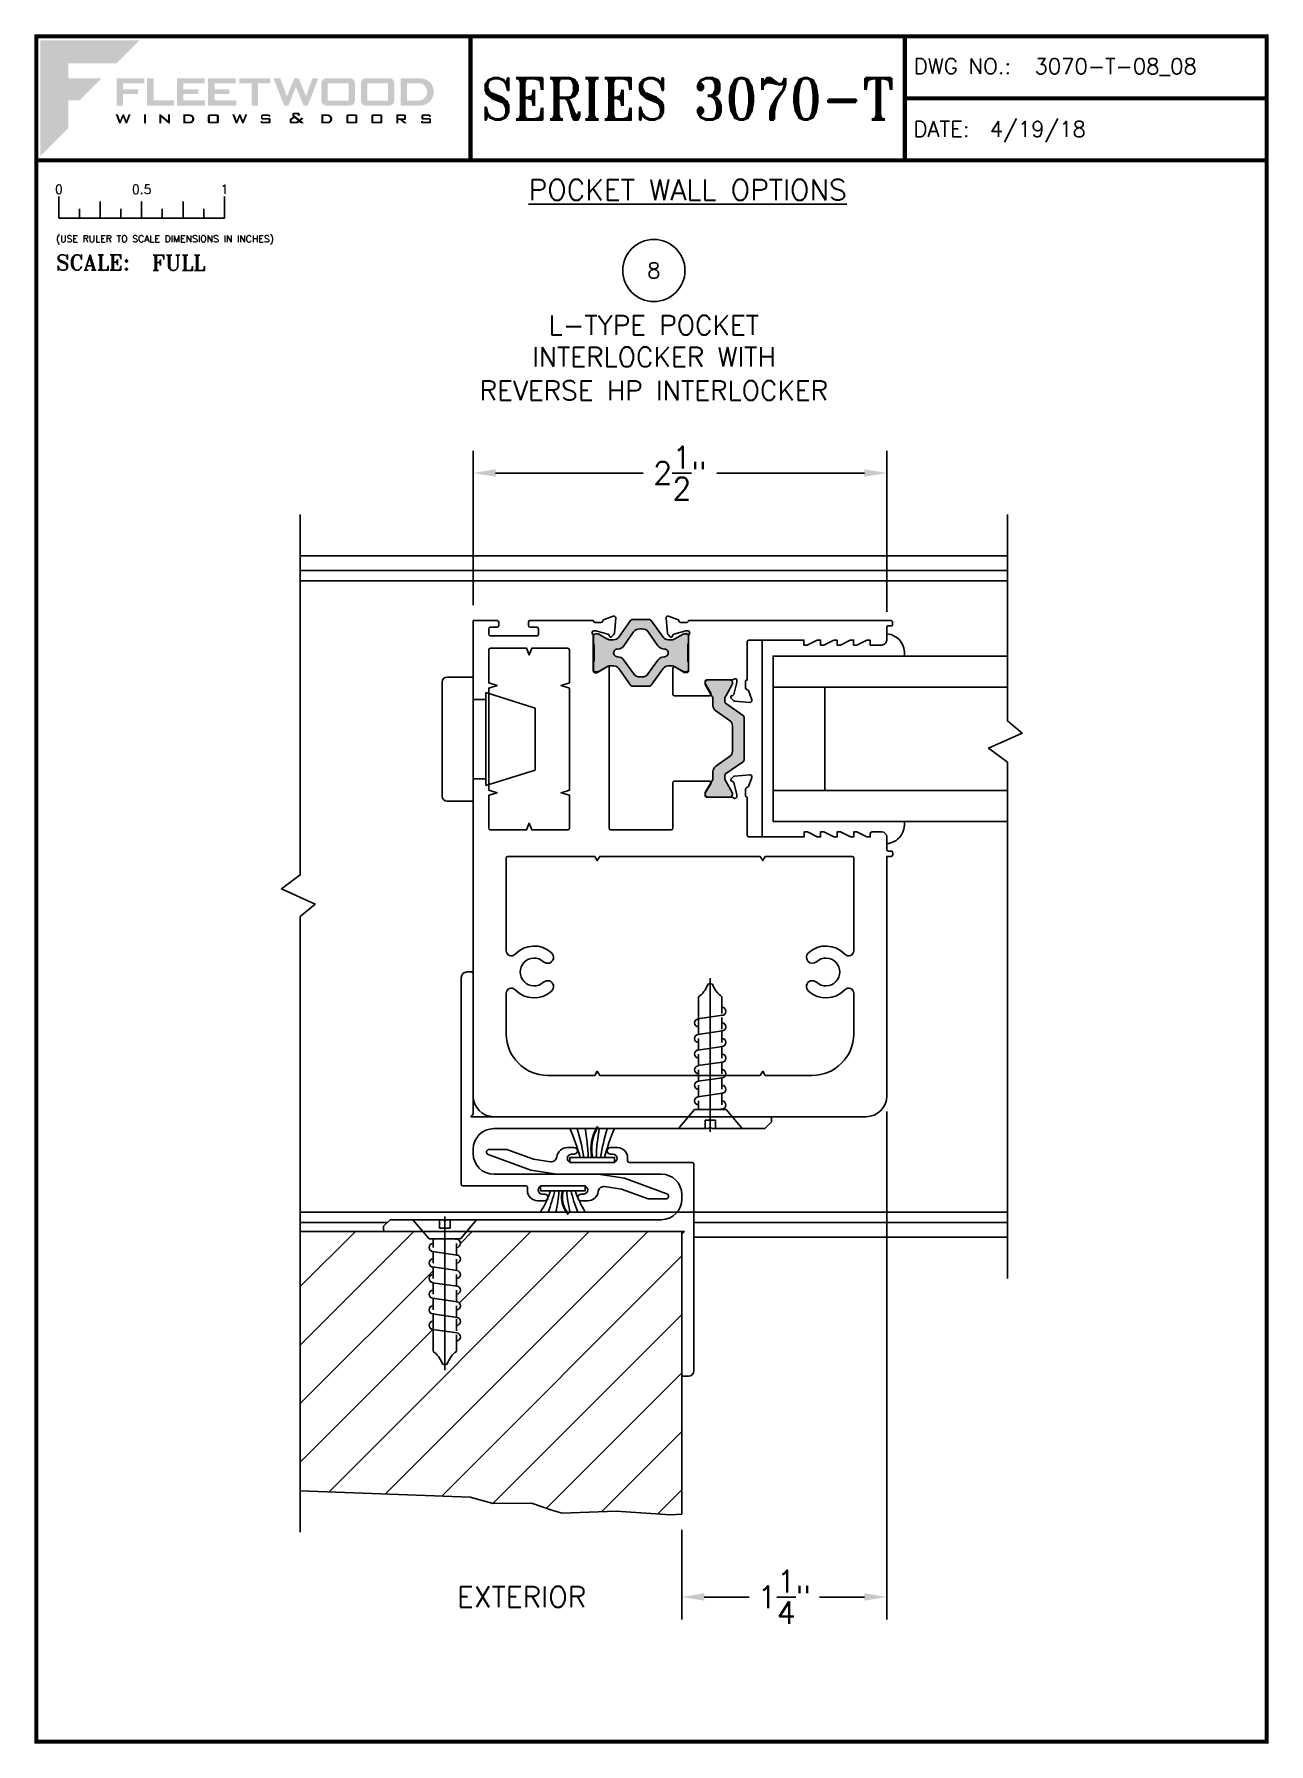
# Paper-space layout 'DETAIL 8' of a CAD drawing. Extents: x 0.3 to 7.8, y 0.1 to 10.4.
# The model-space entities are those that its viewports show. They can reach past a viewport. Long polylines and large blocks are cut down to what shows.
import ezdxf
from ezdxf.enums import TextEntityAlignment as Align

# ---------------------------------------------------------------- set-up
doc = ezdxf.new("R2010")
doc.units = 0
doc.header["$LTSCALE"] = 0.25
doc.header["$MEASUREMENT"] = 0
doc.layers.get('0').update_dxf_attribs({"linetype": 'CONTINUOUS'})
doc.layers.get('DEFPOINTS').update_dxf_attribs({"color": 1, "linetype": 'CONTINUOUS'})
for name, color, linetype in [('ALUM-RED', 1, 'CONTINUOUS'), ('DIM', 7, 'CONTINUOUS'), ('FRAME', 1, 'CONTINUOUS'), ('GLASS-VINYL', 7, 'CONTINUOUS'), ('I-STRUT', 7, 'CONTINUOUS'), ('MISC', 7, 'CONTINUOUS'), ('SEAL', 7, 'CONTINUOUS'), ('SILL-PAN', 7, 'CONTINUOUS'), ('TITLE-BLOCK', 7, 'CONTINUOUS'), ('VENT', 5, 'CONTINUOUS')]:
    doc.layers.add(name, color=color, linetype=linetype)
doc.layers.add('VP', color=40, linetype='CONTINUOUS', plot=False)
doc.layers.get('VP').off()
doc.styles.add('ROMANS', font='romans')
doc.styles.add('ROMANT', font='romant')
doc.styles.add('SIMPLEX-094', font='simplex.shx', dxfattribs={"height": 0.094})
doc.styles.get("Standard").update_dxf_attribs({"font": 'simplex.shx'})
doc.dimstyles.new('FULL SCALE', dxfattribs={"dimscale": 0.75, "dimtxt": 0.18, "dimasz": 0.18, "dimexe": 0.18, "dimexo": 0.125, "dimgap": 0.09, "dimtad": 0, "dimtih": 1, "dimtoh": 1, "dimdec": 4, "dimzin": 0, "dimdsep": 46, "dimlunit": 4, "dimtxsty": 'Standard', "dimcen": 0.09, "dimadec": 0, "dimazin": 0, "dimtfac": 1, "dimtdec": 4, "dimtofl": 0, "dimtmove": 0, "dimatfit": 3, "dimfxl": 0, "dimtolj": 1, "dimtzin": 0, "dimarcsym": 0})

# ---------------------------------------------------------------- blocks, each defined once
blk = doc.blocks.new('Fleetwood_Logo_6-10-15')
h = blk.add_hatch(color=154)
h.dxf.hatch_style = 1
h.paths.add_polyline_path([(0.2526, -0.0017), (0.0019, -0.0017), (0.0019, -0.2942), (0.0725, -0.2236), (0.0725, -0.1535), (0.1007, -0.1535), (0.1567, -0.0976), (0.0725, -0.0976), (0.0725, -0.0596), (0.1946, -0.0596)])
h = blk.add_hatch(color=251)
h.dxf.hatch_style = 1
h.paths.add_polyline_path([(0.2487, -0.1256), (0.2112, -0.1256), (0.2112, -0.1102), (0.2647, -0.1102), (0.2647, -0.0976), (0.1946, -0.0976), (0.1946, -0.1667), (0.2112, -0.1667), (0.2112, -0.1377), (0.2487, -0.1377)])
h = blk.add_hatch(color=251)
h.dxf.hatch_style = 1
h.paths.add_polyline_path([(0.2886, -0.0976), (0.272, -0.0976), (0.272, -0.1667), (0.3401, -0.1667), (0.3401, -0.1535), (0.2886, -0.1535)])
h = blk.add_hatch(color=251)
h.dxf.hatch_style = 1
h.paths.add_polyline_path([(0.4175, -0.0976), (0.3474, -0.0976), (0.3474, -0.1667), (0.4185, -0.1667), (0.4185, -0.1534), (0.364, -0.1534), (0.364, -0.1377), (0.4015, -0.1377), (0.4015, -0.1256), (0.364, -0.1256), (0.364, -0.1102), (0.4175, -0.1102)])
h = blk.add_hatch(color=251)
h.dxf.hatch_style = 1
h.paths.add_polyline_path([(0.4965, -0.0976), (0.4264, -0.0976), (0.4264, -0.1667), (0.4975, -0.1667), (0.4975, -0.1534), (0.443, -0.1534), (0.443, -0.1377), (0.4804, -0.1377), (0.4804, -0.1256), (0.443, -0.1256), (0.443, -0.1102), (0.4965, -0.1102)])
h = blk.add_hatch(color=251)
h.dxf.hatch_style = 1
h.paths.add_polyline_path([(0.5842, -0.0976), (0.5054, -0.0976), (0.5054, -0.1102), (0.5365, -0.1102), (0.5365, -0.1667), (0.5531, -0.1667), (0.5531, -0.1102), (0.5842, -0.1102)])
h = blk.add_hatch(color=251)
h.dxf.hatch_style = 1
h.paths.add_polyline_path([(0.6089, -0.0976), (0.5921, -0.0976), (0.6188, -0.1667), (0.63, -0.1667), (0.6489, -0.1192), (0.6679, -0.1667), (0.6789, -0.1667), (0.7056, -0.0976), (0.6908, -0.0976), (0.6742, -0.1433), (0.6558, -0.0976), (0.6446, -0.0976), (0.6261, -0.1433)])
h = blk.add_hatch(color=251)
h.dxf.hatch_style = 1
h.paths.add_polyline_path([(0.7853, -0.0976), (0.726, -0.0976, 0.414214), (0.7133, -0.1102), (0.7133, -0.154, 0.414214), (0.726, -0.1667), (0.7853, -0.1667, 0.414214), (0.798, -0.154), (0.798, -0.1102, 0.414214)])
h.paths.add_polyline_path([(0.7819, -0.1102), (0.7819, -0.154), (0.7294, -0.154), (0.7294, -0.1102)], flags=16)
h = blk.add_hatch(color=251)
h.dxf.hatch_style = 1
h.paths.add_polyline_path([(0.8856, -0.0976), (0.8262, -0.0976, 0.414214), (0.8136, -0.1102), (0.8136, -0.154, 0.414214), (0.8262, -0.1667), (0.8856, -0.1667, 0.414214), (0.8982, -0.154), (0.8982, -0.1102, 0.414214)])
h.paths.add_polyline_path([(0.8822, -0.1102), (0.8822, -0.154), (0.8296, -0.154), (0.8296, -0.1102)], flags=16)
h = blk.add_hatch(color=251)
h.dxf.hatch_style = 1
h.paths.add_polyline_path([(0.9632, -0.0976), (0.914, -0.0976), (0.914, -0.1667), (0.9632, -0.1667, 1)])
h.paths.add_polyline_path([(0.9301, -0.1102), (0.9593, -0.1102, -1), (0.9593, -0.154), (0.9301, -0.154)], flags=16)
h = blk.add_hatch(color=7)
h.dxf.hatch_style = 1
h.paths.add_polyline_path([(0.2301, -0.1891), (0.2251, -0.1891), (0.2196, -0.2043), (0.2134, -0.1891), (0.2097, -0.1891), (0.2035, -0.2043), (0.1978, -0.1891), (0.1922, -0.1891), (0.2011, -0.2121), (0.2048, -0.2121), (0.2112, -0.1963), (0.2175, -0.2121), (0.2212, -0.2121)])
h = blk.add_hatch(color=7)
h.dxf.hatch_style = 1
h.paths.add_polyline_path([(0.2691, -0.1891), (0.2637, -0.1891), (0.2637, -0.2118), (0.2637, -0.2121), (0.2691, -0.2121)])
h = blk.add_hatch(color=7)
h.dxf.hatch_style = 1
h.paths.add_polyline_path([(0.3077, -0.1964), (0.3259, -0.2121), (0.3298, -0.2121), (0.3298, -0.1891), (0.325, -0.1891), (0.325, -0.2047), (0.3067, -0.1891), (0.3029, -0.1891), (0.3029, -0.2121), (0.3077, -0.2121)])
h = blk.add_hatch(color=7)
h.dxf.hatch_style = 1
h.paths.add_polyline_path([(0.3801, -0.1891), (0.3637, -0.1891), (0.3637, -0.2121), (0.3801, -0.2121, 1)])
h.paths.add_polyline_path([(0.3691, -0.2079), (0.3691, -0.1933), (0.3788, -0.1933, -1), (0.3788, -0.2079)], flags=16)
h = blk.add_hatch(color=7)
h.dxf.hatch_style = 1
h.paths.add_polyline_path([(0.4537, -0.2079), (0.4537, -0.1933, 0.414214), (0.4495, -0.1891), (0.4297, -0.1891, 0.414214), (0.4255, -0.1933), (0.4255, -0.2079, 0.414214), (0.4297, -0.2121), (0.4495, -0.2121, 0.414214)])
h.paths.add_polyline_path([(0.4308, -0.2079), (0.4308, -0.1933), (0.4484, -0.1933), (0.4484, -0.2079)], flags=16)
h = blk.add_hatch(color=7)
h.dxf.hatch_style = 1
h.paths.add_polyline_path([(0.5253, -0.1891), (0.5203, -0.1891), (0.5148, -0.2043), (0.5087, -0.1891), (0.5049, -0.1891), (0.4988, -0.2043), (0.493, -0.1891), (0.4874, -0.1891), (0.4963, -0.2121), (0.5001, -0.2121), (0.5064, -0.1963), (0.5127, -0.2121), (0.5164, -0.2121)])
h = blk.add_hatch(color=7)
h.dxf.hatch_style = 1
h.paths.add_polyline_path([(0.5801, -0.1891), (0.5643, -0.1891, 0.414214), (0.56, -0.1933), (0.56, -0.1981, 0.414214), (0.5643, -0.2024), (0.58, -0.2024), (0.58, -0.2078), (0.5637, -0.2078), (0.5637, -0.2052), (0.5591, -0.2062), (0.5591, -0.2078, 0.414214), (0.5634, -0.2121), (0.5805, -0.2121, 0.414214), (0.5848, -0.2078), (0.5848, -0.2024, 0.414214), (0.5805, -0.1982), (0.5648, -0.1982), (0.5648, -0.193), (0.5798, -0.193), (0.5798, -0.1958), (0.5843, -0.1948), (0.5843, -0.1933, 0.414214)])
h = blk.add_hatch(color=7)
h.dxf.hatch_style = 1
h.paths.add_polyline_path([(0.645, -0.1913, -0.222262), (0.6447, -0.1906), (0.6447, -0.1892), (0.6535, -0.1892), (0.6535, -0.193), (0.6587, -0.1918), (0.6587, -0.189, 0.414214), (0.6544, -0.1847), (0.6437, -0.1847, 0.414214), (0.6394, -0.189), (0.6394, -0.1922, 0.222262), (0.6407, -0.1948), (0.6415, -0.1955), (0.6345, -0.1998, 0.260684), (0.6329, -0.2027), (0.6329, -0.2078, 0.414214), (0.6372, -0.2121), (0.6514, -0.2121, 0.17577), (0.6536, -0.2113), (0.657, -0.2085), (0.6614, -0.2121), (0.6699, -0.2121), (0.6613, -0.2049), (0.6676, -0.1997), (0.6637, -0.1964), (0.6574, -0.2017)])
h.paths.add_polyline_path([(0.6532, -0.2052), (0.6509, -0.2072, -0.17577), (0.6502, -0.2074), (0.6382, -0.2074), (0.6382, -0.2033, -0.260684), (0.6387, -0.2025), (0.6451, -0.1985)], flags=16)
h = blk.add_hatch(color=7)
h.dxf.hatch_style = 1
h.paths.add_polyline_path([(0.7294, -0.1891), (0.713, -0.1891), (0.713, -0.2121), (0.7294, -0.2121, 1)])
h.paths.add_polyline_path([(0.7184, -0.2079), (0.7184, -0.1933), (0.7281, -0.1933, -1), (0.7281, -0.2079)], flags=16)
h = blk.add_hatch(color=7)
h.dxf.hatch_style = 1
h.paths.add_polyline_path([(0.8045, -0.2079), (0.8045, -0.1933, 0.414214), (0.8003, -0.1891), (0.7805, -0.1891, 0.414214), (0.7763, -0.1933), (0.7763, -0.2079, 0.414214), (0.7805, -0.2121), (0.8003, -0.2121, 0.414214)])
h.paths.add_polyline_path([(0.7816, -0.2079), (0.7816, -0.1933), (0.7992, -0.1933), (0.7992, -0.2079)], flags=16)
h = blk.add_hatch(color=7)
h.dxf.hatch_style = 1
h.paths.add_polyline_path([(0.8678, -0.2079), (0.8678, -0.1933, 0.414214), (0.8636, -0.1891), (0.8438, -0.1891, 0.414214), (0.8396, -0.1933), (0.8396, -0.2079, 0.414214), (0.8438, -0.2121), (0.8636, -0.2121, 0.414214)])
h.paths.add_polyline_path([(0.8449, -0.2079), (0.8449, -0.1933), (0.8624, -0.1933), (0.8624, -0.2079)], flags=16)
h = blk.add_hatch(color=7)
h.dxf.hatch_style = 1
h.paths.add_polyline_path([(0.9277, -0.1993), (0.9277, -0.1933, 0.414214), (0.9235, -0.1891), (0.9028, -0.1891), (0.9028, -0.2121), (0.9082, -0.2121), (0.9082, -0.2035), (0.9131, -0.2035), (0.9224, -0.2121), (0.9303, -0.2121), (0.9197, -0.2035), (0.9235, -0.2035, 0.414214)])
h.paths.add_polyline_path([(0.9082, -0.1993), (0.9082, -0.1933), (0.9214, -0.1933, -0.414214), (0.9224, -0.1943), (0.9224, -0.1983, -0.414214), (0.9214, -0.1993)], flags=16)
h = blk.add_hatch(color=7)
h.dxf.hatch_style = 1
h.paths.add_polyline_path([(0.9867, -0.1982), (0.971, -0.1982), (0.971, -0.193), (0.9859, -0.193), (0.9859, -0.1958), (0.9905, -0.1948), (0.9905, -0.1933, 0.414214), (0.9863, -0.1891), (0.9705, -0.1891, 0.414214), (0.9662, -0.1933), (0.9662, -0.1981, 0.414214), (0.9705, -0.2024), (0.9862, -0.2024), (0.9862, -0.2078), (0.9699, -0.2078), (0.9699, -0.2052), (0.9653, -0.2062), (0.9653, -0.2078, 0.414214), (0.9696, -0.2121), (0.9867, -0.2121, 0.414214), (0.991, -0.2078), (0.991, -0.2024, 0.414214)])
blk = doc.blocks.new('A-SIZE_P')
at = {"const_width": 0.025}
blk.add_lwpolyline([(0.313, 0.125), (7.751, 0.125), (7.751, 10.437), (0.313, 10.437)], close=True, dxfattribs=at)
for points in [[(2.938, 10.437), (2.938, 9.687)], [(5.563, 10.437), (5.563, 9.687)], [(5.563, 10.062), (7.751, 10.062)], [(0.313, 9.687), (7.751, 9.687)]]:
    blk.add_lwpolyline(points, dxfattribs=at)
at = {"xscale": 2.387023416083395, "yscale": 2.387023416083395, "zscale": 2.387023416083395}
blk.add_blockref('Fleetwood_Logo_6-10-15', (0.334, 10.416), dxfattribs=at)
for s, style, p in [('DWG NO.:', 'SIMPLEX-094', (5.617, 10.209)), ('DATE:', 'SIMPLEX-094', (5.616, 9.829)), ('SCALE:', 'ROMANT', (0.433, 9.022))]:
    blk.add_text(s, height=0.094, dxfattribs=dict(style=style)).set_placement(p)
for tag, p, style in [('DWG_NO', (6.346, 10.209), 'SIMPLEX-094'), ('DATE', (6.077, 9.829), 'SIMPLEX-094'), ('SCALE', (1.011, 9.02), 'ROMANT')]:
    blk.add_attdef(tag, p, '', height=0.094, dxfattribs=dict(style=style))
for tag, height, style, width, p, p2 in [('DWG_NO_F', 0.094, 'SIMPLEX-094', 1.745692, (6.347, 10.209), (7.683, 10.209)), ('PRODUCT', 0.25, 'ROMANT', 1.390728, (3.001, 9.934), (5.5, 9.934))]:
    blk.add_attdef(tag, text='', height=height, dxfattribs=dict(style=style, width=width)).set_placement(p, p2, align=Align.FIT)
blk = doc.blocks.new('sectball')
blk.add_circle((0, 0), 0.125)
blk.add_attdef('NO', text='', height=0.062).set_placement((0, 0), align=Align.MIDDLE_CENTER)
for tag, p in [('LINE1', (0, -0.2588)), ('LINE2', (0, -0.3864)), ('LINE3', (0, -0.5214))]:
    blk.add_attdef(tag, text='', height=0.078).set_placement(p, align=Align.CENTER)
blk = doc.blocks.new('Full')
for p, q in [((0.137, -0.219), (0.137, -0.35)), ((0.262, -0.294), (0.262, -0.35)), ((0.387, -0.249), (0.387, -0.35)), ((0.512, -0.294), (0.512, -0.35)), ((0.637, -0.249), (0.637, -0.35)), ((0.762, -0.294), (0.762, -0.35)), ((0.887, -0.249), (0.887, -0.35)), ((1.012, -0.294), (1.012, -0.35)), ((1.137, -0.219), (1.137, -0.35)), ((0.137, -0.35), (1.137, -0.35))]:
    blk.add_line(p, q)
for s, p in [('0', (0.137, -0.219)), ('0.5', (0.637, -0.219)), ('1', (1.137, -0.219))]:
    blk.add_text(s, height=0.055).set_placement(p, align=Align.BOTTOM_CENTER)
at = {"style": 'ROMANS'}
blk.add_text('(USE RULER TO SCALE DIMENSIONS IN INCHES)', height=0.04115, dxfattribs=at).set_placement((0.12, -0.495))
blk = doc.blocks.new('*D225')
at = {"color": 0, "lineweight": -2}
for p, q in [((5.454, 3.935), (5.454, 0.865)), ((4.216, 1.407), (4.216, 0.865)), ((4.351, 1), (4.623, 1)), ((5.319, 1), (5.047, 1))]:
    blk.add_line(p, q, dxfattribs=at)
at = {"color": 0}
for points in [[(4.351, 1.023), (4.351, 0.978), (4.216, 1)], [(5.319, 1.023), (5.319, 0.978), (5.454, 1)]]:
    blk.add_solid(points, dxfattribs=at)
at = {"layer": 'DEFPOINTS', "color": 0}
for p in [(5.454, 4.029), (4.216, 1.5), (5.454, 1)]:
    blk.add_point(p, dxfattribs=at)
at = {"color": 0, "insert": (4.835, 1), "char_height": 0.135, "attachment_point": 5}
blk.add_mtext('\\A1;1{\\H1.000000x;\\S1/4;}"', dxfattribs=at)
blk = doc.blocks.new('*D226')
at = {"color": 0, "lineweight": -2}
for p, q in [((2.954, 6.998), (2.954, 7.931)), ((5.454, 6.956), (5.454, 7.931)), ((3.089, 7.796), (3.982, 7.796)), ((5.319, 7.796), (4.426, 7.796))]:
    blk.add_line(p, q, dxfattribs=at)
at = {"color": 0}
for points in [[(3.089, 7.819), (3.089, 7.774), (2.954, 7.796)], [(5.319, 7.819), (5.319, 7.774), (5.454, 7.796)]]:
    blk.add_solid(points, dxfattribs=at)
at = {"layer": 'DEFPOINTS', "color": 0}
for p in [(5.454, 7.796), (2.954, 6.904), (5.454, 6.862)]:
    blk.add_point(p, dxfattribs=at)
at = {"color": 0, "insert": (4.204, 7.796), "char_height": 0.135, "attachment_point": 5}
blk.add_mtext('\\A1;2{\\H1.000000x;\\S1/2;}"', dxfattribs=at)
blk = doc.blocks.new('*U207')
for centre, radius, start, end in [((-0.343, 1.427), 1.404, 285.4204, 292.978), ((-0.219, 1.518), 1.489, 279.6075, 286.513), ((-0.039, 1.453), 1.431, 272.7775, 279.8188), ((-0.039, -1.453), 1.431, 80.1812, 87.2225), ((-0.219, -1.518), 1.489, 73.487, 80.3925), ((-0.343, -1.427), 1.404, 67.022, 74.5796)]:
    blk.add_arc(centre, radius, start, end)
at = {"layer": 'SEAL'}
blk.add_lwpolyline([(0, -0.135), (0, 0.135), (0.03, 0.135), (0.03, -0.135)], close=True, dxfattribs=at)
at = {"layer": 'SEAL', "const_width": 0.015}
blk.add_lwpolyline([(0.03, 0, 0.195233), (0.218, 0.034)], format="xyb", dxfattribs=at)
at = {"flags": 9}
for tag, p in [('MANUFACTURER_PART_#', (0, -0.199)), ('FLEETWOOD_PART_#', (-0.001, -0.249))]:
    blk.add_attdef(tag, p, '', height=0.0312, dxfattribs=at)
blk = doc.blocks.new('A$C078B526A')
for p, q in [((0, 0.909), (0.097, 0.793)), ((0.161, 0.909), (0, 0.909)), ((0.161, 0.909), (0.161, 0.857)), ((0.224, 0.857), (0.161, 0.857)), ((0.192, 0.929), (0.192, 0)), ((0.224, 0.909), (0.224, 0.857)), ((0.385, 0.909), (0.224, 0.909)), ((0.385, 0.909), (0.288, 0.793)), ((0.288, 0.793), (0.097, 0.793))]:
    blk.add_line(p, q)
at = {"linetype": 'Continuous'}
for p, q in [((0.142, 0.793), (0.118, 0.79)), ((0.122, 0.793), (0.122, 0.79)), ((0.122, 0.766), (0.122, 0.696)), ((0.263, 0.793), (0.263, 0.741)), ((0.267, 0.717), (0.118, 0.695)), ((0.267, 0.623), (0.118, 0.601)), ((0.122, 0.671), (0.122, 0.601)), ((0.263, 0.716), (0.263, 0.647)), ((0.263, 0.622), (0.263, 0.553)), ((0.267, 0.528), (0.118, 0.507)), ((0.122, 0.577), (0.122, 0.507)), ((0.263, 0.528), (0.263, 0.458)), ((0.267, 0.434), (0.118, 0.412)), ((0.122, 0.483), (0.122, 0.413)), ((0.263, 0.433), (0.263, 0.364)), ((0.267, 0.34), (0.118, 0.318)), ((0.122, 0.388), (0.122, 0.319)), ((0.263, 0.339), (0.263, 0.237)), ((0.267, 0.246), (0.118, 0.224)), ((0.122, 0.307), (0.122, 0.237)), ((0.122, 0.213), (0.122, 0.112)), ((0.263, 0.245), (0.263, 0.112)), ((0.186, 0.034), (0.199, 0.034))]:
    blk.add_line(p, q, dxfattribs=at)
for centre, radius, start, end in [((0.122, 0.766), 0.0244, 90, 270), ((0.122, 0.766), 0.0244, 90, 270), ((0.263, 0.741), 0.0244, 270, 90), ((0.122, 0.671), 0.0244, 90, 270), ((0.122, 0.671), 0.0244, 90, 270), ((0.263, 0.647), 0.0244, 270, 90), ((0.122, 0.577), 0.0244, 90, 270), ((0.263, 0.553), 0.0244, 270, 90), ((0.122, 0.483), 0.0244, 90, 270), ((0.122, 0.483), 0.0244, 90, 270), ((0.263, 0.458), 0.0244, 270, 90), ((0.122, 0.388), 0.0244, 90, 270), ((0.122, 0.294), 0.0244, 90, 270), ((0.263, 0.364), 0.0244, 270, 90), ((0.122, 0.2), 0.0244, 90, 270), ((0.263, 0.27), 0.0244, 270, 90), ((0.034, -0.012), 0.152, 20.7051, 54.5638), ((0.351, -0.012), 0.152, 125.4362, 159.2949), ((0.186, 0.044), 0.00998, 191.7651, 270), ((0.199, 0.044), 0.00998, 270, 348.2349)]:
    blk.add_arc(centre, radius, start, end, dxfattribs=at)
blk = doc.blocks.new('A$C1D443341')
for p, q in [((0.188, 0.75), (0.031, 0.75)), ((0.188, 0.75), (0.188, 0)), ((0, 0.719), (0, 0.031)), ((0.264, 0.656), (0.562, 0.563)), ((0.264, 0.656), (0.264, 0.094)), ((0.264, 0.615), (0.188, 0.615)), ((0.562, 0.563), (0.562, 0.187)), ((0.264, 0.135), (0.188, 0.135)), ((0.264, 0.094), (0.562, 0.187)), ((0.188, 0), (0.031, 0))]:
    blk.add_line(p, q)
for centre, start, end in [((0.031, 0.719), 90, 180), ((0.031, 0.031), 180, 270)]:
    blk.add_arc(centre, 0.031, start, end)
blk = doc.blocks.new('25064-18mmX6mm-I-STRUT')
at = {"layer": 'I-STRUT'}
h = blk.add_hatch(color=256, dxfattribs=at)
h.dxf.hatch_style = 1
h.paths.add_polyline_path([(-0.22, 0.353, 0.414214), (-0.236, 0.338, 0.469068), (-0.235, 0.326), (-0.189, 0.246), (-0.189, 0.199, 0.244698), (-0.172, 0.167), (-0.088, 0.108, -0.244698), (-0.071, 0.076), (-0.071, -0.077, -0.244698), (-0.088, -0.11), (-0.172, -0.169, 0.384668), (-0.192, -0.218, -0.227519), (-0.195, -0.258), (-0.235, -0.327, 0.131652), (-0.236, -0.331, 0.640011), (-0.22, -0.355), (-0.087, -0.355, 0.414214), (-0.071, -0.339, 0.469068), (-0.072, -0.327), (-0.118, -0.247), (-0.118, -0.217), (-0.005, -0.138, 0.244698), (0, -0.129), (0, -0.127), (0, 0.127, 0.244698), (-0.005, 0.137), (-0.118, 0.216), (-0.118, 0.246), (-0.072, 0.326, 0.131652), (-0.071, 0.33, 0.640011), (-0.087, 0.353)])
blk.add_lwpolyline([(0, -0.13), (0, -0.127), (0, 0.127, 0.244698), (-0.005, 0.137), (-0.113, 0.212, -0.244698), (-0.118, 0.222), (-0.118, 0.233, -0.131652), (-0.112, 0.257), (-0.072, 0.326, 0.131652), (-0.071, 0.33), (-0.071, 0.338, 0.414214), (-0.087, 0.353), (-0.22, 0.353, 0.414214), (-0.236, 0.338), (-0.236, 0.33, 0.131652), (-0.235, 0.326), (-0.195, 0.257, -0.131652), (-0.189, 0.233), (-0.189, 0.199, 0.244698), (-0.172, 0.167), (-0.088, 0.108, -0.244698), (-0.071, 0.076), (-0.071, -0.077, -0.244698), (-0.088, -0.11), (-0.172, -0.169, 0.244698), (-0.189, -0.201), (-0.189, -0.235, -0.131652), (-0.195, -0.258), (-0.235, -0.327, 0.131652), (-0.236, -0.331), (-0.236, -0.339, 0.414214), (-0.22, -0.355), (-0.087, -0.355, 0.414214), (-0.071, -0.339), (-0.071, -0.331, 0.131652), (-0.072, -0.327), (-0.112, -0.258, -0.131652), (-0.118, -0.235), (-0.118, -0.224, -0.244698), (-0.113, -0.214), (-0.005, -0.138, 0.244698), (0, -0.129)], format="xyb", dxfattribs=at)
blk = doc.blocks.new('25065-14.6mmX10.2mm-I-STRUT')
at = {"layer": 'I-STRUT'}
h = blk.add_hatch(color=256, dxfattribs=at)
h.dxf.hatch_style = 1
h.paths.add_polyline_path([(-0.221, 0.196, 0.242889), (-0.231, 0.201), (-0.283, 0.201), (-0.336, 0.201, 0.242889), (-0.346, 0.196), (-0.417, 0.095, -0.242889), (-0.449, 0.079), (-0.48, 0.079), (-0.538, 0.112, 0.131652), (-0.544, 0.114, 1.253406), (-0.571, 0.102), (-0.571, 0.059), (-0.571, 0.058, 0.217301), (-0.567, 0.051), (-0.567, -0.051), (-0.571, -0.102, 0.414214), (-0.559, -0.114, 0.629762), (-0.538, -0.112), (-0.48, -0.079), (-0.449, -0.079, -0.242889), (-0.417, -0.095), (-0.346, -0.196, 0.242889), (-0.336, -0.201), (-0.283, -0.201), (-0.231, -0.201, 0.242889), (-0.221, -0.196), (-0.15, -0.095, -0.242889), (-0.118, -0.079), (-0.087, -0.079), (-0.029, -0.112, 0.131652), (-0.023, -0.114, 1.253406), (0.004, -0.102), (0.004, -0.059), (0.004, -0.058, 0.217301), (0, -0.051), (0, 0.051), (0.004, 0.102, 0.414214), (-0.008, 0.114, 0.629762), (-0.029, 0.112), (-0.087, 0.079), (-0.118, 0.079, -0.242889), (-0.15, 0.095)])
h.paths.add_polyline_path([(-0.239, 0.126), (-0.181, 0.044, 0.244669), (-0.142, 0.024, -1.006741), (-0.142, -0.023, 0.244669), (-0.181, -0.043), (-0.239, -0.126, -0.242889), (-0.278, -0.145), (-0.283, -0.145), (-0.289, -0.145, -0.242889), (-0.328, -0.126), (-0.386, -0.043, 0.244669), (-0.425, -0.023, -1.006741), (-0.425, 0.024, 0.244669), (-0.386, 0.044), (-0.328, 0.126, -0.242889), (-0.289, 0.146), (-0.283, 0.146), (-0.278, 0.146, -0.242889)], flags=16)
for points in [[(-0.571, -0.059), (-0.571, -0.102, 0.414214), (-0.559, -0.114), (-0.544, -0.114, 0.131652), (-0.538, -0.112), (-0.489, -0.084, -0.131652), (-0.47, -0.079), (-0.449, -0.079, -0.242889), (-0.417, -0.095), (-0.346, -0.196, 0.242889), (-0.336, -0.201), (-0.283, -0.201), (-0.231, -0.201, 0.242889), (-0.221, -0.196), (-0.15, -0.095, -0.242889), (-0.118, -0.079), (-0.097, -0.079, -0.131652), (-0.078, -0.084), (-0.029, -0.112, 0.131652), (-0.023, -0.114), (-0.008, -0.114, 0.414214), (0.004, -0.102), (0.004, -0.059, 0.236068), (0, -0.051), (0, 0.051, 0.236068), (0.004, 0.059), (0.004, 0.102, 0.414214), (-0.008, 0.114), (-0.023, 0.114, 0.131652), (-0.029, 0.112), (-0.078, 0.084, -0.131652), (-0.097, 0.079), (-0.118, 0.079, -0.242889), (-0.15, 0.095), (-0.221, 0.196, 0.242889), (-0.231, 0.201), (-0.283, 0.201), (-0.336, 0.201, 0.242889), (-0.346, 0.196), (-0.417, 0.095, -0.242889), (-0.449, 0.079), (-0.47, 0.079, -0.131652), (-0.489, 0.084), (-0.538, 0.112, 0.131652), (-0.544, 0.114), (-0.559, 0.114, 0.414214), (-0.571, 0.102), (-0.571, 0.059, 0.236068), (-0.567, 0.051), (-0.567, -0.051, 0.236068)], [(-0.425, -0.023, -0.244669), (-0.386, -0.043), (-0.328, -0.126, 0.242889), (-0.289, -0.145), (-0.283, -0.145), (-0.278, -0.145, 0.242889), (-0.239, -0.126), (-0.181, -0.043, -0.244669), (-0.142, -0.023, 1.006741), (-0.142, 0.024, -0.244669), (-0.181, 0.044), (-0.239, 0.126, 0.242889), (-0.278, 0.146), (-0.283, 0.146), (-0.289, 0.146, 0.242889), (-0.328, 0.126), (-0.386, 0.044, -0.244669), (-0.425, 0.024, 1.006741)]]:
    blk.add_lwpolyline(points, format="xyb", close=True, dxfattribs=at)
blk = doc.blocks.new('3727-2-THERMAL-SLIDING-INTERLOCKER')
at = {"layer": 'VENT'}
blk.add_lwpolyline([(1.181, -0.57), (1.235, -0.551, 0.263725), (1.243, -0.542, -0.359508), (1.254, -0.532), (1.289, -0.532, -0.414214), (1.301, -0.544), (2.525, -0.544, 0.414214), (2.535, -0.534), (2.535, -0.522, 0.414214), (2.525, -0.512), (2.509, -0.512, -0.414214), (2.499, -0.502), (2.499, -0.426, 0.414214), (2.469, -0.396), (2.399, -0.396), (2.399, -0.426), (2.379, -0.426), (2.319, -0.396), (2.299, -0.396), (2.299, -0.426), (2.279, -0.426), (2.219, -0.396), (2.199, -0.396), (2.199, -0.426), (2.179, -0.426), (2.119, -0.396), (2.099, -0.396), (2.099, -0.426), (2.079, -0.426), (2.019, -0.396), (1.999, -0.396), (1.999, -0.426), (1.666, -0.426, -0.414214), (1.656, -0.416), (1.656, -0.185, -0.414214), (1.645, -0.173), (1.645, -0.138, -0.359508), (1.654, -0.127, 0.263725), (1.663, -0.12), (1.683, -0.065), (1.683, -0.065, 0.548619), (1.671, -0.049), (1.579, -0.057, 0.176327), (1.572, -0.061), (1.558, -0.075, 0.57735), (1.561, -0.088), (1.566, -0.089, -0.267949), (1.574, -0.097), (1.593, -0.169, -0.065543), (1.594, -0.172), (1.594, -0.181, -0.6885), (1.574, -0.189, 0.213422), (1.565, -0.185), (1.412, -0.185, -0.414214), (1.401, -0.173), (1.401, -0.165, -0.137872), (1.403, -0.159), (1.436, -0.104, 0.585524), (1.427, -0.089), (1.216, -0.089, 0.414214), (1.206, -0.099), (1.206, -0.254, 0.585524), (1.222, -0.263), (1.275, -0.23, -0.137872), (1.281, -0.229), (1.289, -0.229, -0.414214), (1.301, -0.24), (1.301, -0.452, 0.213422), (1.305, -0.461, -0.6885), (1.297, -0.481), (1.288, -0.481, -0.065543), (1.285, -0.481), (1.213, -0.462, -0.267949), (1.205, -0.453), (1.204, -0.449, 0.57735), (1.191, -0.446), (1.177, -0.46, 0.176327), (1.173, -0.467), (1.165, -0.558, 0.548619), (1.181, -0.57)], format="xyb", close=True, dxfattribs=at)
blk = doc.blocks.new('A$C02B45EA9')
for p, q in [((0, 0.909), (0.097, 0.793)), ((0.161, 0.909), (0, 0.909)), ((0.161, 0.909), (0.161, 0.857)), ((0.224, 0.857), (0.161, 0.857)), ((0.192, 0.929), (0.192, 0)), ((0.224, 0.909), (0.224, 0.857)), ((0.385, 0.909), (0.224, 0.909)), ((0.385, 0.909), (0.288, 0.793)), ((0.288, 0.793), (0.097, 0.793))]:
    blk.add_line(p, q)
at = {"linetype": 'Continuous'}
for p, q in [((0.142, 0.793), (0.118, 0.79)), ((0.122, 0.793), (0.122, 0.79)), ((0.122, 0.766), (0.122, 0.696)), ((0.263, 0.793), (0.263, 0.741)), ((0.267, 0.717), (0.118, 0.695)), ((0.267, 0.623), (0.118, 0.601)), ((0.122, 0.671), (0.122, 0.601)), ((0.263, 0.716), (0.263, 0.647)), ((0.263, 0.622), (0.263, 0.553)), ((0.267, 0.528), (0.118, 0.507)), ((0.122, 0.577), (0.122, 0.507)), ((0.263, 0.528), (0.263, 0.458)), ((0.267, 0.434), (0.118, 0.412)), ((0.122, 0.483), (0.122, 0.413)), ((0.263, 0.433), (0.263, 0.364)), ((0.267, 0.34), (0.118, 0.318)), ((0.122, 0.388), (0.122, 0.319)), ((0.263, 0.339), (0.263, 0.237)), ((0.267, 0.246), (0.118, 0.224)), ((0.122, 0.307), (0.122, 0.237)), ((0.122, 0.213), (0.122, 0.112)), ((0.263, 0.245), (0.263, 0.112)), ((0.186, 0.034), (0.199, 0.034))]:
    blk.add_line(p, q, dxfattribs=at)
for centre, radius, start, end in [((0.122, 0.766), 0.0244, 90, 270), ((0.122, 0.766), 0.0244, 90, 270), ((0.263, 0.741), 0.0244, 270, 90), ((0.122, 0.671), 0.0244, 90, 270), ((0.122, 0.671), 0.0244, 90, 270), ((0.263, 0.647), 0.0244, 270, 90), ((0.122, 0.577), 0.0244, 90, 270), ((0.263, 0.553), 0.0244, 270, 90), ((0.122, 0.483), 0.0244, 90, 270), ((0.122, 0.483), 0.0244, 90, 270), ((0.263, 0.458), 0.0244, 270, 90), ((0.122, 0.388), 0.0244, 90, 270), ((0.122, 0.294), 0.0244, 90, 270), ((0.263, 0.364), 0.0244, 270, 90), ((0.122, 0.2), 0.0244, 90, 270), ((0.263, 0.27), 0.0244, 270, 90), ((0.034, -0.012), 0.152, 20.7051, 54.5638), ((0.351, -0.012), 0.152, 125.4362, 159.2949), ((0.186, 0.044), 0.00998, 191.7651, 270), ((0.199, 0.044), 0.00998, 270, 348.2349)]:
    blk.add_arc(centre, radius, start, end, dxfattribs=at)
blk = doc.blocks.new('A$C65D31368')
at = {"layer": 'MISC', "extrusion": (0, 0, -1), "xscale": 0.25, "yscale": 0.25, "zscale": -0.25}
blk.add_blockref('A$C02B45EA9', (-0.0962, 0), dxfattribs=at)
blk = doc.blocks.new('*U209')
for centre, radius, start, end in [((-0.259, 0.852), 0.83, 290.4185, 300.2498), ((-0.158, 0.869), 0.841, 282.9099, 292.0992), ((-0.022, 0.805), 0.783, 273.7726, 283.2948), ((-0.022, -0.805), 0.783, 76.7052, 86.2274), ((-0.158, -0.869), 0.841, 67.9008, 77.0901), ((-0.259, -0.852), 0.83, 59.7502, 69.5815)]:
    blk.add_arc(centre, radius, start, end)
at = {"layer": 'SEAL'}
blk.add_lwpolyline([(0, -0.135), (0, 0.135), (0.03, 0.135), (0.03, -0.135)], close=True, dxfattribs=at)
at = {"layer": 'SEAL', "const_width": 0.015}
blk.add_lwpolyline([(0.03, 0, 0.255831), (0.172, 0.034)], format="xyb", dxfattribs=at)
at = {"flags": 9}
for tag, p in [('MANUFACTURER_PART_#', (0, -0.199)), ('FLEETWOOD_PART_#', (-0.001, -0.249))]:
    blk.add_attdef(tag, p, '', height=0.0312, dxfattribs=at)

msp = doc.modelspace()

# ---------------------------------------------------------------- hatches: boundary and pattern name
h = msp.add_hatch(color=7)
h.dxf.hatch_style = 1
h.paths.add_polyline_path([(7.36689, -16.22704, 0.23606798), (7.37083, -16.21916), (7.37083, -16.17645, 0.41421514), (7.35902, -16.16464), (7.34368, -16.16464, 0.1316525), (7.33778, -16.16622), (7.2893, -16.1942, -0.1316525), (7.26962, -16.19948), (7.24907, -16.19948, -0.24288914), (7.21698, -16.18291), (7.14557, -16.0824, 0.24288914), (7.13595, -16.07743), (7.08343, -16.07743), (7.03091, -16.07743, 0.24288914), (7.02129, -16.0824), (6.94988, -16.18291, -0.24288914), (6.91779, -16.19948), (6.89724, -16.19948, -0.1316525), (6.87756, -16.1942), (6.82908, -16.16622, 0.1316525), (6.82318, -16.16464), (6.80784, -16.16464, 0.41421356), (6.79603, -16.17645), (6.79603, -16.21913, 0.23681213), (6.79997, -16.22704), (6.79997, -16.3294, 0.23606798), (6.79603, -16.33727), (6.79603, -16.37984, 0.4180241), (6.80784, -16.3918), (6.82318, -16.3918, 0.1316525), (6.82908, -16.39022), (6.87756, -16.36223, -0.1316525), (6.89724, -16.35696), (6.91779, -16.35696, -0.24288914), (6.94988, -16.37353), (7.02129, -16.47403, 0.24288914), (7.03091, -16.47901), (7.08343, -16.47901), (7.13595, -16.47901, 0.24288914), (7.14557, -16.47403), (7.21698, -16.37353, -0.24288914), (7.24907, -16.35696), (7.26962, -16.35696, -0.1316525), (7.2893, -16.36223), (7.33778, -16.39022, 0.1316525), (7.34368, -16.3918), (7.35902, -16.3918, 0.41421356), (7.37083, -16.37999), (7.37083, -16.33727, 0.23606831), (7.36689, -16.3294)])
h.paths.add_polyline_path([(7.225, -16.30157, 0.24466863), (7.18617, -16.32145), (7.12771, -16.40374, -0.24288914), (7.0892, -16.42362), (7.08343, -16.42362), (7.07766, -16.42362, -0.24288914), (7.03915, -16.40374), (6.98069, -16.32145, 0.24466863), (6.94186, -16.30157, -1.00674138), (6.94186, -16.25433, 0.24466863), (6.98069, -16.23445), (7.03915, -16.15216, -0.24288914), (7.07766, -16.13228), (7.08343, -16.13228), (7.0892, -16.13228, -0.24288914), (7.12771, -16.15216), (7.18617, -16.23445, 0.24466863), (7.225, -16.25433, -1.00674138)], flags=16)
h = msp.add_hatch(color=7)
h.dxf.hatch_style = 1
h.paths.add_polyline_path([(7.70763, -16.67072, 0.24469844), (7.70259, -16.66105), (7.59456, -16.5854, -0.24469844), (7.58952, -16.57573), (7.58952, -16.56455, -0.1316525), (7.59585, -16.54093), (7.63571, -16.47189, 0.1316525), (7.63676, -16.46795), (7.63676, -16.45983, 0.41421356), (7.62101, -16.44408), (7.48716, -16.44408, 0.41421356), (7.47141, -16.45983), (7.47141, -16.46795, 0.1316525), (7.47246, -16.47189), (7.51232, -16.54093, -0.1316525), (7.51865, -16.56455), (7.51865, -16.59827, 0.24469844), (7.53544, -16.63052), (7.61997, -16.68971, -0.24469844), (7.63676, -16.72196), (7.63676, -16.87486, -0.24469844), (7.61997, -16.90711), (7.53544, -16.9663, 0.24469844), (7.51865, -16.99855), (7.51865, -17.03227, -0.1316525), (7.51232, -17.05589), (7.47246, -17.12493, 0.1316525), (7.47141, -17.12887), (7.47141, -17.13699, 0.41421356), (7.48716, -17.15274), (7.62101, -17.15274, 0.41421356), (7.63676, -17.13699), (7.63676, -17.12887, 0.1316525), (7.63571, -17.12493), (7.59585, -17.05589, -0.1316525), (7.58952, -17.03227), (7.58952, -17.02109, -0.24469844), (7.59456, -17.01142), (7.70259, -16.93577, 0.24469844), (7.70763, -16.9261), (7.70763, -16.92439)])
h = msp.add_hatch()
h.set_pattern_fill('ANSI31', color=256, scale=2, style=0)
h.set_pattern_definition([(45, (-141.17561, -194.24117), (-0.1767767, 0.1767767), [])])
h.paths.add_polyline_path([(7.33095, -19.77777), (6.02993, -19.77777), (5.99309, -19.82167), (5.96854, -19.82167), (5.96854, -19.82454), (5.97119, -19.82491, -0.94724372), (5.96854, -19.87366), (5.96854, -19.91881), (5.97131, -19.91921, -0.94475952), (5.96854, -19.96794), (5.96854, -20.01309), (5.97131, -20.01349, -0.94475952), (5.96854, -20.06222), (5.96854, -20.10737), (5.97131, -20.10777, -0.94475952), (5.96854, -20.15649), (5.96854, -20.20164), (5.97131, -20.20205, -0.94475952), (5.96854, -20.25077), (5.96854, -20.29592), (5.97131, -20.29633, -0.94475952), (5.96854, -20.34505), (5.96854, -20.3902), (5.97131, -20.3906, -0.94475952), (5.96854, -20.43933), (5.96854, -20.50273, 0.14882082), (5.9145, -20.57283, -0.35527225), (5.90473, -20.58077), (5.89117, -20.58077, -0.35527225), (5.8814, -20.57283, 0.14882082), (5.82735, -20.50273), (5.82735, -20.36974), (5.82458, -20.36934, -0.94475952), (5.82735, -20.32061), (5.82735, -20.27546), (5.82458, -20.27506, -0.94475952), (5.82735, -20.22633), (5.82735, -20.18118), (5.82458, -20.18078, -0.94475952), (5.82735, -20.13205), (5.82735, -20.0869), (5.82458, -20.0865, -0.94475952), (5.82735, -20.03777), (5.82735, -19.99262), (5.82458, -19.99222, -0.94475952), (5.82735, -19.94349), (5.82735, -19.89834), (5.82458, -19.89794, -0.94475952), (5.82735, -19.84921), (5.82735, -19.82167), (5.80281, -19.82167), (5.76597, -19.77777), (5.02423, -19.77777), (5.02423, -21.34453), (6.05104, -21.3839), (6.19086, -21.42241), (6.42187, -21.42003), (6.55171, -21.46368), (6.6082, -21.48121), (6.93287, -21.46877), (7.26271, -21.49008), (7.33095, -21.48677)])

# ---------------------------------------------------------------- linework, layer by layer
at = {"color": 7}
for p, q in [((9.29894, -16.48502), (7.88195, -16.48502)), ((8.19445, -16.48502), (8.19445, -16.79752)), ((8.19445, -17.11002), (8.19445, -16.79752)), ((9.29894, -17.11002), (7.88195, -17.11002))]:
    msp.add_line(p, q, dxfattribs=at)
for q in [(5.02423, -19.77777), (7.33095, -21.48677)]:
    msp.add_line((7.33095, -19.77777), q)
msp.add_lwpolyline([(9.29894, -17.29752), (7.88195, -17.29752), (7.88195, -16.79752), (7.88195, -16.29752), (9.29894, -16.29752)], dxfattribs=at)
at = {"color": 1}
msp.add_lwpolyline([(6.05445, -19.08304), (7.86245, -19.08304, -0.41421356), (7.87245, -19.09304), (7.87245, -19.11504), (7.83245, -19.15504), (7.51245, -19.15504), (7.50245, -19.14504), (7.49245, -19.15504), (6.19445, -19.15504, 0.41421356), (6.06945, -19.28004), (6.06945, -19.30604, 0.41421356), (6.19445, -19.43104), (6.82545, -19.43104), (6.98342, -19.45543), (7.24053, -19.549, -0.83909963), (7.23506, -19.58004), (7.12698, -19.58004), (6.96645, -19.52161), (6.86401, -19.50559, 0.4243533), (6.82501, -19.53509, -0.38050815), (6.7616, -19.59104), (6.72145, -19.59104, -0.9999936), (6.72145, -19.55104), (6.73645, -19.55104, 1.0000034), (6.73645, -19.50104), (6.48645, -19.50104, 0.9999959), (6.48645, -19.55104), (6.50145, -19.55104, -1), (6.50145, -19.59104), (6.45945, -19.59104, -0.41421356), (6.39745, -19.52904), (6.39745, -19.51104, 0.41421356), (6.38745, -19.50104), (6.00745, -19.50104, -0.41421356), (5.99745, -19.49104), (5.99745, -18.24204, -0.41421356), (6.03145, -18.20804), (6.05945, -18.20804, -0.41421356), (6.06945, -18.21804), (6.06945, -18.48182), (6.06945, -19.06804)], format="xyb", close=True, dxfattribs=at)
msp.add_lwpolyline([(5.02423, -21.34453), (6.05104, -21.3839), (6.19086, -21.42241), (6.42187, -21.42003), (6.55171, -21.46368), (6.6082, -21.48121), (6.93287, -21.46877), (7.26271, -21.49008), (7.33095, -21.48677)])
for centre, start, end in [((8.56009, -16.27888), 350.758958, 85.377335), ((8.56009, -17.31616), 274.622665, 9.241042)]:
    msp.add_arc(centre, 0.11608, start, end)
at = {"layer": 'ALUM-RED'}
msp.add_lwpolyline([(7.34595, -19.77777), (5.53795, -19.77777, -0.41421356), (5.52795, -19.76777), (5.52795, -19.74577), (5.56795, -19.70577), (5.88795, -19.70577), (5.89795, -19.71577), (5.90795, -19.70577), (7.20595, -19.70577, 0.41421356), (7.33095, -19.58077), (7.33095, -19.55477, 0.41421356), (7.20595, -19.42977), (6.57495, -19.42977), (6.41697, -19.40538), (6.15987, -19.31181, -0.83909963), (6.16534, -19.28077), (6.27342, -19.28077), (6.43395, -19.3392), (6.53638, -19.35522, 0.4243533), (6.57539, -19.32572, -0.38050815), (6.6388, -19.26977), (6.67895, -19.26977, -0.9999936), (6.67895, -19.30977), (6.66395, -19.30977, 1.0000034), (6.66395, -19.35977), (6.91395, -19.35977, 0.9999959), (6.91395, -19.30977), (6.89895, -19.30977, -1), (6.89895, -19.26977), (6.94095, -19.26977, -0.41421356), (7.00295, -19.33177), (7.00295, -19.34977, 0.41421356), (7.01295, -19.35977), (7.39295, -19.35977, -0.41421356), (7.40295, -19.36977), (7.40295, -20.61877, -0.41421356), (7.36895, -20.65277), (7.34095, -20.65277, -0.41421356), (7.33095, -20.64277), (7.33095, -20.37899), (7.33095, -19.79277)], format="xyb", close=True, dxfattribs=at)
at = {"layer": 'FRAME'}
for p, q in [((5.02423, -15.84356), (9.29894, -15.84356)), ((9.29894, -19.65956), (5.02423, -19.65956))]:
    msp.add_line(p, q, dxfattribs=at)
at = {"layer": 'GLASS-VINYL', "color": 7}
msp.add_line((7.81695, -17.39252), (7.81695, -16.20252), dxfattribs=at)
at = {"layer": 'GLASS-VINYL'}
for points in [[(5.02423, -15.44106), (5.02423, -17.62157), (4.91, -17.70583), (5.11388, -17.79729), (5.02423, -17.87157), (5.02423, -21.59453)], [(9.29894, -20.06206), (9.29894, -16.93985), (9.1847, -16.85559), (9.38858, -16.76413), (9.29894, -16.68985), (9.29894, -15.44106)]]:
    msp.add_lwpolyline(points, dxfattribs=at)
at = {"layer": 'SILL-PAN'}
for p, q in [((5.02423, -15.69106), (9.29894, -15.69106)), ((5.02423, -15.78106), (9.29894, -15.78106)), ((5.55166, -19.72206), (5.02423, -19.72206)), ((9.29894, -19.72206), (7.40295, -19.72206)), ((9.29894, -19.81206), (7.40295, -19.81206))]:
    msp.add_line(p, q, dxfattribs=at)
at = {"layer": 'VENT'}
for points in [[(8.56945, -17.46704, 0.41421356), (8.57945, -17.47704), (8.59545, -17.47704, -0.41421356), (8.60545, -17.48704), (8.60545, -17.49904, -0.41421356), (8.59545, -17.50904), (8.56945, -17.50904), (8.56945, -18.95804, -0.41421356), (8.44445, -19.08304), (6.19445, -19.08304, -0.41421356), (6.06945, -18.95804), (6.06945, -16.08304), (6.21345, -16.08304, -0.41421356), (6.22345, -16.09304), (6.22345, -16.11304, -0.41421356), (6.21345, -16.12304), (6.17345, -16.12304, 0.41421356), (6.16345, -16.13304), (6.16345, -16.16604, 0.41421356), (6.17345, -16.17604), (6.45345, -16.17604, 0.41421356), (6.46345, -16.16604), (6.46345, -16.13304, 0.41421356), (6.45345, -16.12304), (6.41345, -16.12304, -0.41421356), (6.40345, -16.11304), (6.40345, -16.09304, -0.41421356), (6.41345, -16.08304), (6.79545, -16.08304, 0.41421356), (6.80707, -16.09466), (6.84193, -16.09466, 0.35950824), (6.85334, -16.08524, -0.26372467), (6.86077, -16.07652), (6.91536, -16.05663), (6.91542, -16.05663, -0.54861879), (6.93097, -16.06856), (6.92295, -16.16018, -0.17632698), (6.91959, -16.16739), (6.90551, -16.18148, -0.57735027), (6.89255, -16.178), (6.89137, -16.17361, 0.26794919), (6.88315, -16.1654), (6.81096, -16.14605, 0.06554346), (6.80796, -16.14566), (6.79932, -16.14566, 0.68850026), (6.79158, -16.16594, -0.21342177), (6.79545, -16.1746), (6.79545, -16.38685, 0.41421356), (6.80707, -16.39847), (6.81564, -16.39847, 0.13787211), (6.82169, -16.39676), (6.8805, -16.36087, -0.58552407), (6.89228, -16.36748), (6.89228, -17.33904, 0.41421356), (6.90228, -17.34904), (7.26545, -17.34904, 0.41421356), (7.27545, -17.33904), (7.27545, -17.06424, -0.41421356), (7.28545, -17.05424), (7.49778, -17.05424, -0.58552407), (7.50632, -17.06945), (7.47253, -17.1248, 0.13787211), (7.47083, -17.13085), (7.47083, -17.13942, 0.41421356), (7.48245, -17.15104), (7.63489, -17.15104, -0.21342177), (7.64355, -17.15491, 0.68850026), (7.66383, -17.14717), (7.66383, -17.13853, 0.06554346), (7.66343, -17.13553), (7.64409, -17.06334, 0.26794919), (7.63587, -17.05512), (7.63149, -17.05394, -0.57735027), (7.62801, -17.04098), (7.6421, -17.02689, -0.17632698), (7.64931, -17.02354), (7.74093, -17.01552, -0.54861879), (7.75286, -17.03107), (7.75286, -17.03113), (7.73297, -17.08571, -0.26372467), (7.72425, -17.09315, 0.35950824), (7.71483, -17.10456), (7.71483, -17.13942, 0.41421356), (7.72645, -17.15104), (7.72645, -17.38104, 0.41421356), (7.73645, -17.39104), (8.06945, -17.39104), (8.06945, -17.36104), (8.08945, -17.36104), (8.14945, -17.39104), (8.16945, -17.39104), (8.16945, -17.36104), (8.18945, -17.36104), (8.24945, -17.39104), (8.26945, -17.39104), (8.26945, -17.36104), (8.28945, -17.36104), (8.34945, -17.39104), (8.36945, -17.39104), (8.36945, -17.36104), (8.38945, -17.36104), (8.44945, -17.39104), (8.46945, -17.39104), (8.46945, -17.37104, -0.41421356), (8.47945, -17.36104), (8.53945, -17.36104, -0.41421356), (8.56945, -17.39104)], [(6.16345, -17.13954), (6.21395, -17.12404), (6.16345, -17.10854), (6.16345, -16.49154), (6.21395, -16.47604), (6.16345, -16.46054), (6.16345, -16.26104, -0.41421356), (6.17345, -16.25104), (6.39215, -16.25104), (6.40765, -16.29104), (6.42315, -16.25104), (6.64145, -16.25104, -0.41421356), (6.65145, -16.26104), (6.65145, -16.46045), (6.60095, -16.47576), (6.65145, -16.49107), (6.65145, -17.10901), (6.60095, -17.12432), (6.65145, -17.13963), (6.65145, -17.33904, -0.41421356), (6.64145, -17.34904), (6.42315, -17.34904), (6.40765, -17.30904), (6.39215, -17.34904), (6.17345, -17.34904, -0.41421356), (6.16345, -17.33904)], [(6.49406, -18.2701, -2.26558221), (6.49406, -18.14598, 1), (6.54325, -18.09204, 0.40986148), (6.32304, -18.10052, -0.67946841), (6.26945, -18.0793), (6.26945, -17.51904, -0.41421356), (6.27945, -17.50904), (6.80395, -17.50904), (6.81945, -17.53404), (6.83495, -17.50904), (7.80395, -17.50904), (7.81945, -17.53404), (7.83495, -17.50904), (8.35945, -17.50904, -0.41421356), (8.36945, -17.51904), (8.36945, -18.0793, -0.67946841), (8.31586, -18.10052, 0.40986148), (8.09565, -18.09204, 1), (8.14484, -18.14598, -2.26558221), (8.14484, -18.2701, 1), (8.09565, -18.32404, 0.40986148), (8.31586, -18.31555, -0.67946841), (8.36945, -18.33678), (8.36945, -18.58304, -0.41421356), (8.11945, -18.83304), (7.83495, -18.83304), (7.81945, -18.80804), (7.80395, -18.83304), (6.83495, -18.83304), (6.81945, -18.80804), (6.80395, -18.83304), (6.51945, -18.83304, -0.41421356), (6.26945, -18.58304), (6.26945, -18.33678, -0.67946841), (6.32304, -18.31555, 0.40986148), (6.54325, -18.32404, 1)]]:
    msp.add_lwpolyline(points, format="xyb", close=True, dxfattribs=at)

# ---------------------------------------------------------------- block references
at = {"extrusion": (0, 0, -1), "zscale": -1, "rotation": 180}
for name, p in [('25065-14.6mmX10.2mm-I-STRUT', (-7.36689, -16.27822)), ('3727-2-THERMAL-SLIDING-INTERLOCKER', (-6.07003, -16.62704)), ('25064-18mmX6mm-I-STRUT', (-7.70763, -16.79756))]:
    msp.add_blockref(name, p, dxfattribs=at)
at = {"xscale": -4, "yscale": 4, "zscale": 4, "rotation": 180}
msp.add_blockref('A$C65D31368', (7.31006, -18.24609), dxfattribs=at)
at = {"xscale": -1}
msp.add_blockref('A$C078B526A', (6.09034, -20.61472), dxfattribs=at)
at = {"layer": 'MISC', "extrusion": (0, 0, -1), "zscale": -1, "rotation": 180}
msp.add_blockref('A$C1D443341', (-5.88145, -16.42504), dxfattribs=at)
at = {"layer": 'SEAL', "xscale": -1, "rotation": 270}
msp.add_blockref('*U207', (6.78895, -19.35977), dxfattribs=at)
at = {"layer": 'SEAL', "rotation": 270}
msp.add_blockref('*U209', (6.61145, -19.50104), dxfattribs=at)

psp = doc.layouts.new('DETAIL 8')

# ---------------------------------------------------------------- block references
at = {"layer": 'DIM', "xscale": 1.504, "yscale": 1.504, "zscale": 1.504}
psp.add_blockref('sectball', (4.04631, 9.02082), dxfattribs=at).add_auto_attribs({'NO': '8', 'LINE1': 'L-TYPE POCKET', 'LINE2': 'INTERLOCKER WITH', 'LINE3': 'REVERSE HP INTERLOCKER'})
at = {"layer": 'TITLE-BLOCK'}
ref = psp.add_blockref('A-SIZE_P', (0, 0), dxfattribs=at)
ref.add_attrib('DATE', '4/19/18', (6.07741, 9.82884), dxfattribs={"layer": '0', "height": 0.094, "style": 'SIMPLEX-094'})
ref.add_attrib('SCALE', 'FULL', (1.01101, 9.02035), dxfattribs={"layer": '0', "height": 0.094, "style": 'ROMANT'})
ref.add_attrib('PRODUCT', 'SERIES 3070-T', dxfattribs={"layer": '0', "height": 0.25, "style": 'ROMANT', "width": 0.807692}).set_placement((3.0005, 9.93352), (5.5005, 9.93352), align=Align.FIT)
ref.add_attrib('DWG_NO', '3070-T-08_08', (6.34634, 10.20879), dxfattribs={"layer": '0', "height": 0.094, "style": 'SIMPLEX-094'})
psp.add_blockref('Full', (0.313, 9.687), dxfattribs=at)

# ---------------------------------------------------------------- texts
at = {"layer": 'DIM'}
psp.add_text('EXTERIOR', height=0.125, dxfattribs=at).set_placement((3.24672, 1.00049), align=Align.MIDDLE_CENTER)
at = {"layer": 'DIM', "insert": (4.2505, 9.50849), "char_height": 0.125, "width": 2.625, "attachment_point": 5}
psp.add_mtext('{\\LPOCKET WALL OPTIONS}', dxfattribs=at)

# ---------------------------------------------------------------- dimensions: what is measured, and where the dimension line sits
for base, p1, p2, picture, middle in [((5.45417, 7.79621), (2.95417, 6.90423), (5.45417, 6.86223), '*D226', (4.20417, 7.79621)), ((5.45417, 1.00049), (4.21567, 1.50049), (5.45417, 4.02923), '*D225', (4.83492, 1.00049))]:
    dim = psp.add_linear_dim(base=base, p1=p1, p2=p2, dimstyle='FULL SCALE')
    dim.commit()
    dim.dimension.update_dxf_attribs({"geometry": picture, "text_midpoint": middle, "dimtype": 160})

# ---------------------------------------------------------------- viewports
at = {"layer": 'VP'}
psp.add_viewport(center=(4.00614, 4.23534), size=(5.00425, 6.849178), view_center_point=(7.12141, -18.75193), view_height=6.849178, dxfattribs=at)

doc.saveas('drawing.dxf')
